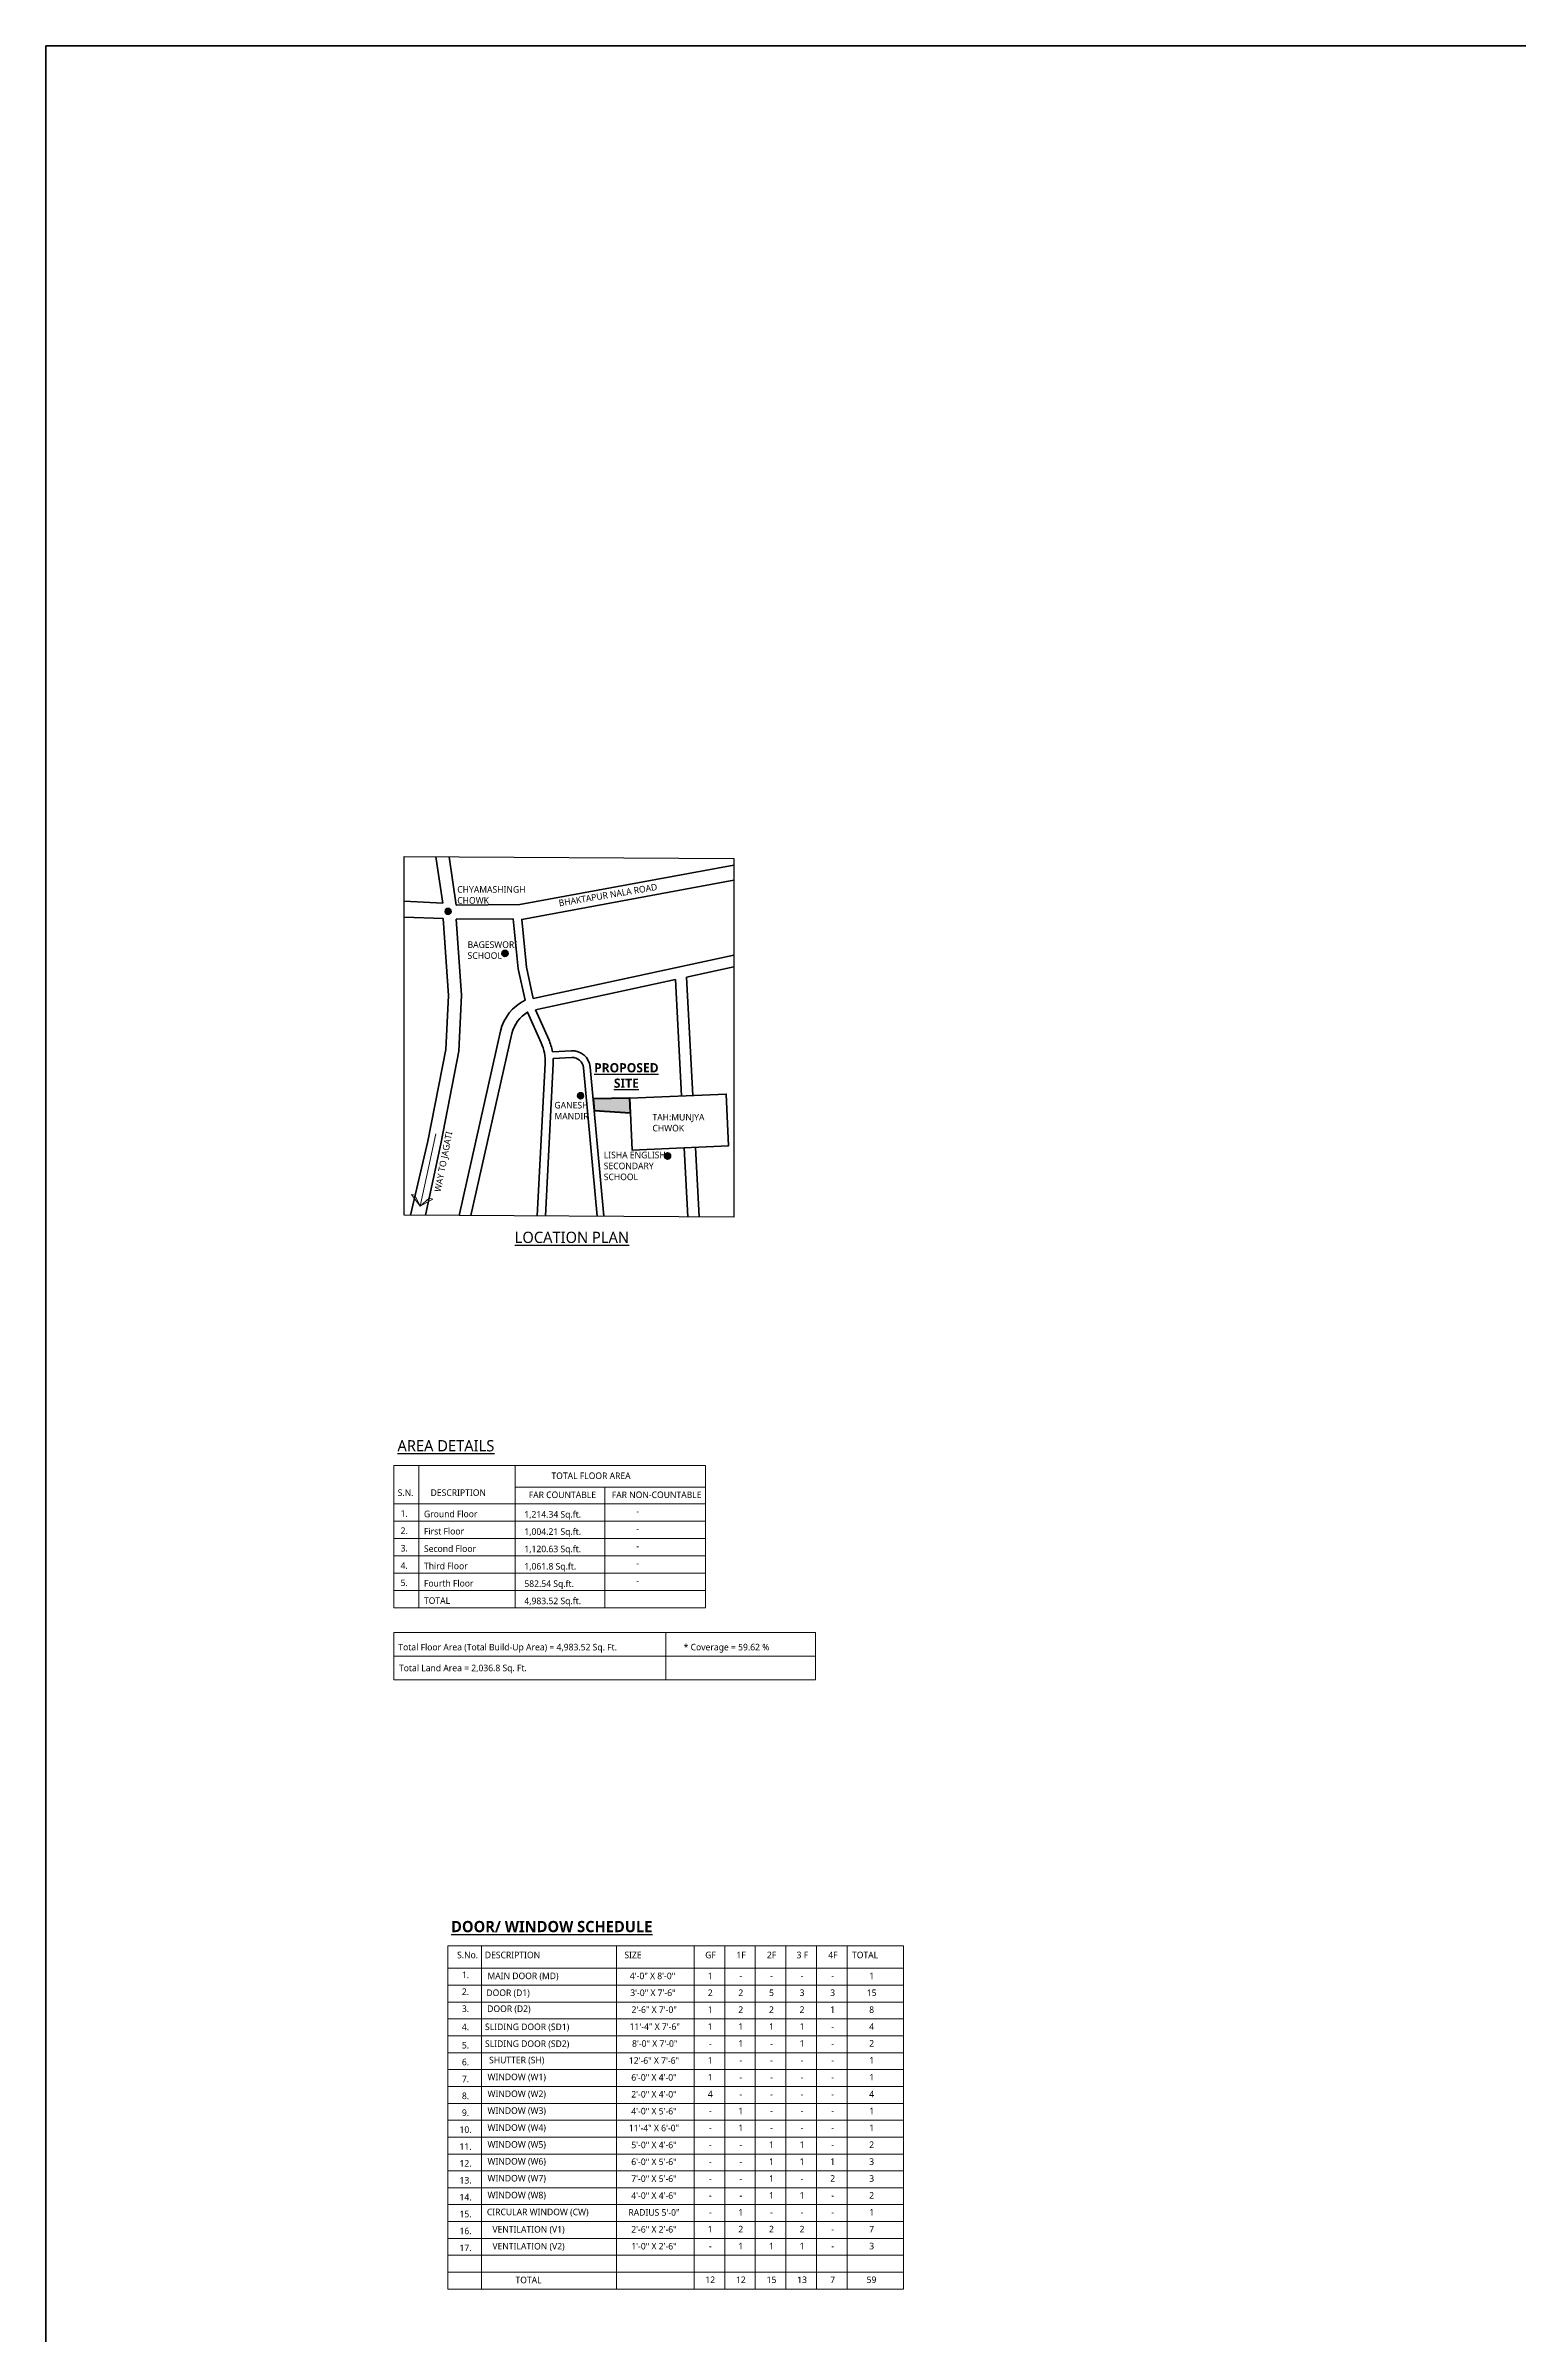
# Model space of a CAD drawing. Header units: inches. Extents: x 17146 to 31738, y -8920 to -2452.
# Drawn here: x 17146 to 18716, y -6540 to -4100 of the extents above; entities that cross this region are included whole.
import ezdxf

# ---------------------------------------------------------------- set-up
doc = ezdxf.new("R2010")
doc.units = ezdxf.units.IN
doc.header["$LTSCALE"] = 25
doc.header["$MEASUREMENT"] = 0
doc.layers.get('Defpoints').update_dxf_attribs({"color": 251})
for name, color, linetype, lineweight in [('Hatch', 253, 'Continuous', 13), ('sill', 30, 'Continuous', 20), ('uncut wall', 15, 'Continuous', 20), ('Wall-Section', 6, 'Continuous', 35)]:
    doc.layers.add(name, color=color, linetype=linetype, lineweight=lineweight)
doc.layers.add('Text-external', color=7, linetype='Continuous')
doc.layers.add('Text-internal', color=7, linetype='Continuous')
doc.styles.add('caption 1in-8ft', font='trebuc.ttf', dxfattribs={"height": 12})
doc.styles.add('int text 1in-8ft', font='trebuc.ttf', dxfattribs={"height": 7})
doc.styles.add('int text 3in-32ft', font='trebuc.ttf', dxfattribs={"height": 10.666})

msp = doc.modelspace()

# ---------------------------------------------------------------- hatches: boundary and pattern name
at = {"layer": 'Hatch'}
h = msp.add_hatch(color=7, dxfattribs=at)
h.dxf.hatch_style = 1
h.paths.add_polyline_path([(17578.1, -5023.3, 1), (17571.6, -5023.3, 1)])
h = msp.add_hatch(color=7, dxfattribs=at)
h.dxf.hatch_style = 1
h.paths.add_polyline_path([(17638.8, -5068.1, 1), (17632.3, -5068.1, 1)])
h = msp.add_hatch(color=7, dxfattribs=at)
h.dxf.hatch_style = 1
h.paths.add_polyline_path([(17719.3, -5219.9, 1), (17712.8, -5219.9, 1)])
h = msp.add_hatch(color=256, dxfattribs=at)
h.dxf.hatch_style = 1
h.paths.add_polyline_path([(17729.5, -5223.3), (17730.6, -5235.7), (17769.4, -5238.1), (17768.7, -5222.5)])
h = msp.add_hatch(color=7, dxfattribs=at)
h.dxf.hatch_style = 1
h.paths.add_polyline_path([(17812, -5284.1, 1), (17805.5, -5284.1, 1)])

# ---------------------------------------------------------------- linework, layer by layer
at = {"layer": 'Defpoints', "linetype": 'Continuous', "ltscale": 10}
msp.add_lwpolyline([(17528.1, -4964.9), (17879.3, -4967), (17879.3, -5349.2), (17528.1, -5347.1)], close=True, dxfattribs=at)
at = {"layer": 'sill'}
msp.add_lwpolyline([(17561.9, -5260.6), (17544.9, -5337.7), (17558.6, -5330), (17554.8, -5329.2), (17544.9, -5337.7), (17535.7, -5325), (17539.5, -5325.8), (17544.9, -5337.7)], dxfattribs=at)
at = {"layer": 'uncut wall'}
for p, q in [((17517, -5613.9), (17849.3, -5613.9)), ((17517, -5613.9), (17517, -5765.8)), ((17543.7, -5613.9), (17543.7, -5765.8)), ((17646.5, -5613.9), (17646.5, -5765.8)), ((17849.3, -5613.9), (17849.3, -5765.8)), ((17517, -5655.1), (17849.3, -5655.1)), ((17646.5, -5637.1), (17849.3, -5637.1)), ((17742.1, -5637.1), (17742.1, -5765.8)), ((17517, -5673.5), (17849.3, -5673.5)), ((17517, -5692), (17849.3, -5692)), ((17517, -5710.4), (17849.3, -5710.4)), ((17517, -5728.9), (17849.3, -5728.9)), ((17517, -5747.3), (17849.3, -5747.3)), ((17517, -5765.8), (17849.3, -5765.8)), ((17517, -5792.2), (17966.5, -5792.2)), ((17517, -5792.2), (17517, -5842.5)), ((17806.8, -5792.2), (17806.8, -5842.5)), ((17966.5, -5792.2), (17966.5, -5842.5)), ((17517, -5817.3), (17966.5, -5817.3)), ((17517, -5842.5), (17966.5, -5842.5)), ((17574.5, -6126.1), (18060.3, -6126.1)), ((17574.5, -6126.1), (17574.5, -6492.1)), ((17610.5, -6126.1), (17610.5, -6492.1)), ((17754.5, -6126.1), (17754.5, -6492.1)), ((17837.1, -6126.1), (17837.1, -6492.1)), ((17869.7, -6126.1), (17869.7, -6492.1)), ((17902.3, -6126.1), (17902.3, -6492.1)), ((17935, -6126.1), (17935, -6492.1)), ((17967.6, -6126.1), (17967.6, -6492.1)), ((18000.2, -6126.1), (18000.2, -6492.1)), ((18060.3, -6126.1), (18060.3, -6492.1)), ((17574.5, -6150.1), (18060.3, -6150.1)), ((17574.5, -6168.1), (18060.3, -6168.1)), ((17574.5, -6186.1), (18060.3, -6186.1)), ((17574.5, -6204.1), (18060.3, -6204.1)), ((17574.5, -6222.1), (18060.3, -6222.1)), ((17574.5, -6240.1), (18060.3, -6240.1)), ((17574.5, -6258.1), (18060.3, -6258.1)), ((17574.5, -6276.1), (18060.3, -6276.1)), ((17574.5, -6294.1), (18060.3, -6294.1)), ((17574.5, -6312.1), (18060.3, -6312.1)), ((17574.5, -6330.1), (18060.3, -6330.1)), ((17574.5, -6348.1), (18060.3, -6348.1)), ((17574.5, -6366.1), (18060.3, -6366.1)), ((17574.5, -6384.1), (18060.3, -6384.1)), ((17574.5, -6402.1), (18060.3, -6402.1)), ((17574.5, -6420.1), (18060.3, -6420.1)), ((17574.5, -6438.1), (18060.3, -6438.1)), ((17574.5, -6456.1), (18060.3, -6456.1)), ((17574.5, -6474.1), (18060.3, -6474.1)), ((17574.5, -6492.1), (18060.3, -6492.1))]:
    msp.add_line(p, q, dxfattribs=at)
at = {"layer": 'Wall-Section'}
for p, q in [((17569.1, -5014.7), (17561.8, -4965.1)), ((17583.5, -5016.7), (17575.9, -4965.2)), ((17651.4, -5016.1), (17879.3, -4974)), ((17569.1, -5014.7), (17528.1, -5012.5)), ((17583.5, -5016.7), (17651.4, -5016.1)), ((17644.1, -5031.1), (17583.6, -5031.6)), ((17583.6, -5031.6), (17589.1, -5112.7)), ((17649.6, -5084.5), (17644.1, -5031.1)), ((17589.1, -5112.7), (17586.4, -5172.2)), ((17586.4, -5172.2), (17567, -5271)), ((17567, -5271), (17550.8, -5347.2))]:
    msp.add_line(p, q, dxfattribs=at)
for points in [[(17145.9, -4100.4), (31738.2, -4100.4), (31738.2, -7334.9), (17145.9, -7334.9)], [(17768.7, -5222.5), (17871.3, -5218.1), (17873.7, -5273.4), (17771.1, -5277.9)]]:
    msp.add_lwpolyline(points, close=True, dxfattribs=at)
for points in [[(17665.7, -5116.2), (17658.5, -5082.8), (17653.3, -5031.8), (17879.3, -4990.1)], [(17528.1, -5029.4), (17569.5, -5031), (17575.1, -5112.8), (17572.5, -5170.5), (17553.3, -5268.2), (17534.7, -5347.1)], [(17665.7, -5116.2), (17879.3, -5069.8)], [(17668.1, -5128.3), (17817.2, -5095.9)], [(17823.7, -5220.1), (17817.2, -5095.9)], [(17829.1, -5093.4), (17879.3, -5082.4)], [(17835.7, -5219.6), (17829.1, -5093.4)], [(17830.4, -5348.9), (17826.6, -5275.5)], [(17842.4, -5349), (17838.5, -5275)]]:
    msp.add_lwpolyline(points, dxfattribs=at)
for points in [[(17586.6, -5347.4), (17630.8, -5150.9, -0.229523), (17656.9, -5118.1), (17649.6, -5084.5)], [(17599.2, -5347.5), (17642.9, -5153.6, -0.207494), (17659.6, -5130.7), (17674.2, -5163.5, -0.118076), (17678.3, -5185.4), (17669.9, -5347.9)], [(17668.1, -5128.3), (17682.1, -5159.9, -0.06054), (17686.1, -5173, -0.06054)], [(17686.1, -5173), (17706.2, -5171.9, -0.402938), (17726.3, -5189.3), (17741, -5348.4)], [(17686.9, -5180.1, -0.025388), (17686.9, -5185.9), (17678.6, -5348)], [(17686.9, -5180.1), (17706.6, -5179.1, -0.402938), (17719.2, -5190), (17733.8, -5348.3)]]:
    msp.add_lwpolyline(points, format="xyb", dxfattribs=at)
at = {"layer": 'Wall-Section', "color": 240, "lineweight": 50, "true_color": 0xed1f24}
msp.add_lwpolyline([(17729.5, -5223.3), (17730.6, -5235.7), (17769.4, -5238.1), (17768.7, -5222.5), (17729.5, -5223.3)], dxfattribs=at)
at = {"layer": 'Wall-Section'}
for centre in [(17574.9, -5023.3), (17635.5, -5068.1), (17716, -5219.9), (17808.8, -5284.1)]:
    msp.add_circle(centre, 3.26, dxfattribs=at)

# ---------------------------------------------------------------- texts
at = {"insert": (17700.5, -5198.3), "char_height": 9.844, "width": 128.744, "attachment_point": 4, "style": 'int text 3in-32ft'}
msp.add_mtext('\\pxqc;{\\fTrebuchet MS|b1|i0|c0|p34;\\L\\C0;PROPOSED \\PSITE}', dxfattribs=at)
at = {"layer": 'Text-external', "style": 'caption 1in-8ft'}
for s, p in [('TOTAL FLOOR AREA', (17685, -5628.5)), ('S.N.', (17521.1, -5646.5)), ('DESCRIPTION', (17556.2, -5646.5)), ('FAR COUNTABLE', (17660.8, -5648.8)), ('FAR NON-COUNTABLE', (17749.3, -5648.8)), ('2.', (17524.2, -5687.1)), ('1.', (17524.2, -5668.7)), ('Ground Floor', (17549.1, -5669.2)), ('First Floor', (17549.1, -5687.6)), ('1,214.34 Sq.ft.', (17656.1, -5669.6)), ('1,004.21 Sq.ft.', (17656.1, -5688)), ('-', (17775.5, -5666.3)), ('-', (17775.5, -5684.8)), ('3.', (17524.2, -5705.7)), ('Second Floor', (17549.1, -5706.2)), ('1,120.63 Sq.ft.', (17656.1, -5706.5)), ('-', (17775.5, -5703.4)), ('4.', (17524.2, -5724.2)), ('Third Floor', (17549.1, -5724.7)), ('1,061.8 Sq.ft.', (17656.1, -5725)), ('-', (17775.5, -5721.8)), ('5.', (17524.2, -5742.6)), ('TOTAL', (17549.1, -5761.6)), ('Fourth Floor', (17549.1, -5743.1)), ('4,983.52 Sq.ft.', (17656.1, -5761.9)), ('582.54 Sq.ft.', (17656.1, -5743.5)), ('-', (17775.5, -5740.3)), ('Total Floor Area (Total Build-Up Area) = 4,983.52 Sq. Ft.', (17521.8, -5811.2)), ('* Coverage = 59.62 %%%', (17826, -5811.2)), ('Total Land Area = 2,036.8 Sq. Ft.', (17522.5, -5833.4))]:
    msp.add_text(s, height=7, dxfattribs=at).set_placement(p)
at = {"layer": 'Text-external', "char_height": 7, "attachment_point": 2, "style": 'caption 1in-8ft'}
for s, insert, width in [('S.No.', (17595.6, -6132.4), 134.973), ('DESCRIPTION', (17643.5, -6132.4), 134.973), ('SIZE', (17772, -6132.4), 134.973), ('GF', (17854.6, -6132.4), 134.973), ('1F', (17887.2, -6132.4), 134.973), ('2F', (17919.8, -6132.4), 134.973), ('3 F', (17952.5, -6132.4), 134.973), ('4F', (17985.1, -6132.4), 134.973), ('TOTAL', (18019.4, -6132.4), 134.973), ('2.', (17593.4, -6171.6), 134.973), ('1.', (17593.4, -6153.6), 134.973), (' DOOR (D1)', (17637.6, -6172.7), 134.973), (' MAIN DOOR (MD)', (17653.5, -6154.7), 134.973), ('4\'-0" X 8\'-0"', (17792.8, -6154.7), 134.973), ('3\'-0" X 7\'-6"', (17793.2, -6172.7), 134.973), ('1', (17854.3, -6154.7), 4.906), ('15', (18026.4, -6172.7), 4.906), ('1', (18026.4, -6154.7), 4.906), ('3.', (17593.4, -6189.7), 134.973), (' DOOR (D2)', (17638.5, -6189.7), 134.973), ('2\'-6" X 7\'-0"', (17794.5, -6190.7), 134.973), ('8', (18026.4, -6190.7), 4.906), ('4.', (17593.4, -6209.1), 134.973), ('SLIDING DOOR (SD1)', (17659.1, -6209), 134.973), ('11\'-4" X 7\'-6"', (17795.1, -6208.8), 63.918), ('4', (18026.4, -6208.7), 4.906), ('5.', (17593.4, -6228.6), 134.973), ('SLIDING DOOR (SD2)', (17659.1, -6227), 134.973), ('SHUTTER (SH)', (17648, -6244.4), 134.973), ('12\'-6" X 7\'-6"', (17794.3, -6244.9), 134.973), ('8\'-0" X 7\'-0"', (17795.1, -6226.8), 63.918), ('2', (18026.4, -6226.7), 4.906), ('1', (18026.4, -6244.7), 4.906), ('7.', (17593.4, -6264.6), 134.973), ('6.', (17593.4, -6246.6), 134.973), ('WINDOW (W1)', (17648, -6262.4), 134.973), ('6\'-0" X 4\'-0"', (17794.3, -6262.9), 134.973), ('1', (18026.4, -6262.7), 4.906), ('8.', (17593.4, -6282.6), 21.125), ('WINDOW (W2)', (17648, -6280.4), 134.973), ('2\'-0" X 4\'-0"', (17794.3, -6280.9), 134.973), ('4', (18026.4, -6280.7), 4.906), ('10.', (17593.4, -6318.6), 21.125), ('9.', (17593.4, -6300.6), 21.125), ('WINDOW (W3)', (17648, -6298.4), 134.973), ('WINDOW (W4)', (17648, -6316.4), 134.973), ('11\'-4" X 6\'-0"', (17794.3, -6316.9), 134.973), ('4\'-0" X 5\'-6"', (17794.3, -6298.9), 134.973), ('1', (18026.4, -6298.7), 4.906), ('1', (18026.4, -6316.7), 4.906), ('11.', (17593.4, -6336.6), 21.125), ('WINDOW (W5)', (17648, -6334.4), 134.973), ('5\'-0" X 4\'-6"', (17794.3, -6334.9), 134.973), ('2', (18026.4, -6334.7), 4.906), ('12.', (17593.4, -6354.6), 21.125), ('WINDOW (W6)', (17648, -6352.4), 134.973), ('6\'-0" X 5\'-6"', (17794.3, -6352.9), 134.973), ('3', (18026.4, -6352.7), 4.906), ('13.', (17593.4, -6372.6), 21.125), ('14.', (17593.4, -6390.6), 21.125), ('WINDOW (W7)', (17648, -6370.4), 134.973), ('WINDOW (W8)', (17648, -6388.4), 134.973), ('4\'-0" X 4\'-6"', (17794.3, -6388.9), 134.973), ('7\'-0" X 5\'-6"', (17794.3, -6370.9), 134.973), ('3', (18026.4, -6370.7), 4.906), ('2', (18026.4, -6388.7), 4.906), ('15.', (17593.4, -6408.6), 21.125), ('CIRCULAR WINDOW (CW)', (17670.4, -6406.4), 134.973), ('RADIUS 5\'-0"', (17794.3, -6406.9), 134.973), ('1', (18026.4, -6406.7), 4.906), ('16.', (17593.4, -6426.6), 21.125), ('VENTILATION (V1)', (17660.6, -6424.9), 134.973), ('2\'-6" X 2\'-6"', (17794.3, -6424.9), 134.973), ('7', (18026.4, -6424.7), 4.906), ('17.', (17593.4, -6444.6), 21.125), ('VENTILATION (V2)', (17660.6, -6442.9), 134.973), ('1\'-0" X 2\'-6"', (17794.3, -6442.9), 134.973), ('3', (18026.4, -6442.7), 4.906), ('TOTAL', (17660.6, -6478.9), 134.973)]:
    msp.add_mtext(s, dxfattribs=dict(at, insert=insert, width=width))
for s, insert in [('2', (17854.3, -6172.7)), ('2', (17886.9, -6172.7)), ('-', (17886.9, -6154.7)), ('5', (17919.6, -6172.7)), ('-', (17919.6, -6154.7)), ('3', (17952.2, -6172.7)), ('-', (17952.2, -6154.7)), ('3', (17984.8, -6172.7)), ('-', (17984.8, -6154.7)), ('1', (17854.3, -6190.7)), ('2', (17886.9, -6190.7)), ('2', (17919.6, -6190.7)), ('2', (17952.2, -6190.7)), ('1', (17984.8, -6190.7)), ('1', (17854.3, -6208.7)), ('1', (17886.9, -6208.7)), ('1', (17919.6, -6208.7)), ('1', (17952.2, -6208.7)), ('-', (17984.8, -6208.7)), ('1', (17854.3, -6244.7)), ('-', (17854.3, -6226.7)), ('1', (17886.9, -6226.7)), ('-', (17919.6, -6226.7)), ('1', (17952.2, -6226.7)), ('-', (17984.8, -6226.7)), ('1', (17854.3, -6262.7)), ('-', (17886.9, -6244.7)), ('-', (17886.9, -6262.7)), ('-', (17919.6, -6244.7)), ('-', (17919.6, -6262.7)), ('-', (17952.2, -6244.7)), ('-', (17952.2, -6262.7)), ('-', (17984.8, -6244.7)), ('-', (17984.8, -6262.7)), ('4', (17854.3, -6280.7)), ('-', (17886.9, -6280.7)), ('-', (17919.6, -6280.7)), ('-', (17952.2, -6280.7)), ('-', (17984.8, -6280.7)), ('-', (17854.3, -6298.7)), ('1', (17886.9, -6298.7)), ('1', (17886.9, -6316.7)), ('-', (17919.6, -6298.7)), ('-', (17952.2, -6298.7)), ('-', (17984.8, -6298.7)), ('-', (17854.3, -6316.7)), ('-', (17854.3, -6334.7)), ('-', (17886.9, -6334.7)), ('1', (17919.6, -6334.7)), ('-', (17919.6, -6316.7)), ('1', (17952.2, -6334.7)), ('-', (17952.2, -6316.7)), ('-', (17984.8, -6316.7)), ('-', (17984.8, -6334.7)), ('-', (17854.3, -6352.7)), ('-', (17886.9, -6352.7)), ('1', (17919.6, -6352.7)), ('1', (17952.2, -6352.7)), ('1', (17984.8, -6352.7)), ('-', (17854.3, -6370.7)), ('-', (17886.9, -6370.7)), ('1', (17919.6, -6370.7)), ('1', (17919.6, -6388.7)), ('1', (17952.2, -6388.7)), ('-', (17952.2, -6370.7)), ('2', (17984.8, -6370.7)), ('-', (17854.3, -6388.7)), ('-', (17854.3, -6406.7)), ('1', (17886.9, -6406.7)), ('-', (17886.9, -6388.7)), ('-', (17919.6, -6406.7)), ('-', (17952.2, -6406.7)), ('-', (17984.8, -6388.7)), ('-', (17984.8, -6406.7)), ('1', (17854.3, -6424.7)), ('2', (17886.9, -6424.7)), ('2', (17919.6, -6424.7)), ('2', (17952.2, -6424.7)), ('-', (17984.8, -6424.7)), ('-', (17854.3, -6442.7)), ('1', (17886.9, -6442.7)), ('1', (17919.6, -6442.7)), ('1', (17952.2, -6442.7)), ('-', (17984.8, -6442.7)), ('12', (17854.3, -6478.7)), ('12', (17886.9, -6478.7)), ('15', (17919.6, -6478.7)), ('13', (17952.2, -6478.7)), ('7', (17984.8, -6478.7)), ('59', (18026.2, -6478.7))]:
    msp.add_mtext(s, dxfattribs=dict(at, insert=insert))
at = {"layer": 'Text-internal', "attachment_point": 1, "style": 'int text 1in-8ft'}
for s, insert, char_height, width in [('CHYAMASHINGH CHOWK', (17584.6, -4996.4), 7, 94.685), ('BAGESWORI \\PSCHOOL', (17595.6, -5055.2), 7, 94.685), ('GANESH \\PMANDIR ', (17688.2, -5226.4), 7, 94.685), ('TAH:MUNJYA \\PCHWOK ', (17792.7, -5239.2), 7, 94.685), ('{\\C0;LISHA ENGLISH SECONDARY\\PSCHOOL}', (17740.8, -5279.5), 7, 112.046), ('\\pxqc;{\\LLOCATION PLAN}', (17562.4, -5364.8), 12, 288.773), ('\\pxqc;{\\L\\C0;AREA DETAILS}', (17428.1, -5587), 12, 288.773), ('{\\fTrebuchet MS|b1|i0|c0|p34;\\LDOOR/ WINDOW SCHEDULE}', (17578, -6099.6), 12, 288.773)]:
    msp.add_mtext(s, dxfattribs=dict(at, insert=insert, char_height=char_height, width=width))
at = {"layer": 'Text-internal', "char_height": 7, "attachment_point": 1, "style": 'int text 1in-8ft'}
for s, insert, width, rotation in [('BHAKTAPUR NALA ROAD', (17692.3, -5011.1), 173.481, 9.5275), ('WAY TO JAGATI', (17560, -5321.5), 94.685, 78.8906)]:
    msp.add_mtext(s, dxfattribs=dict(at, insert=insert, width=width, rotation=rotation))

doc.saveas('drawing.dxf')
